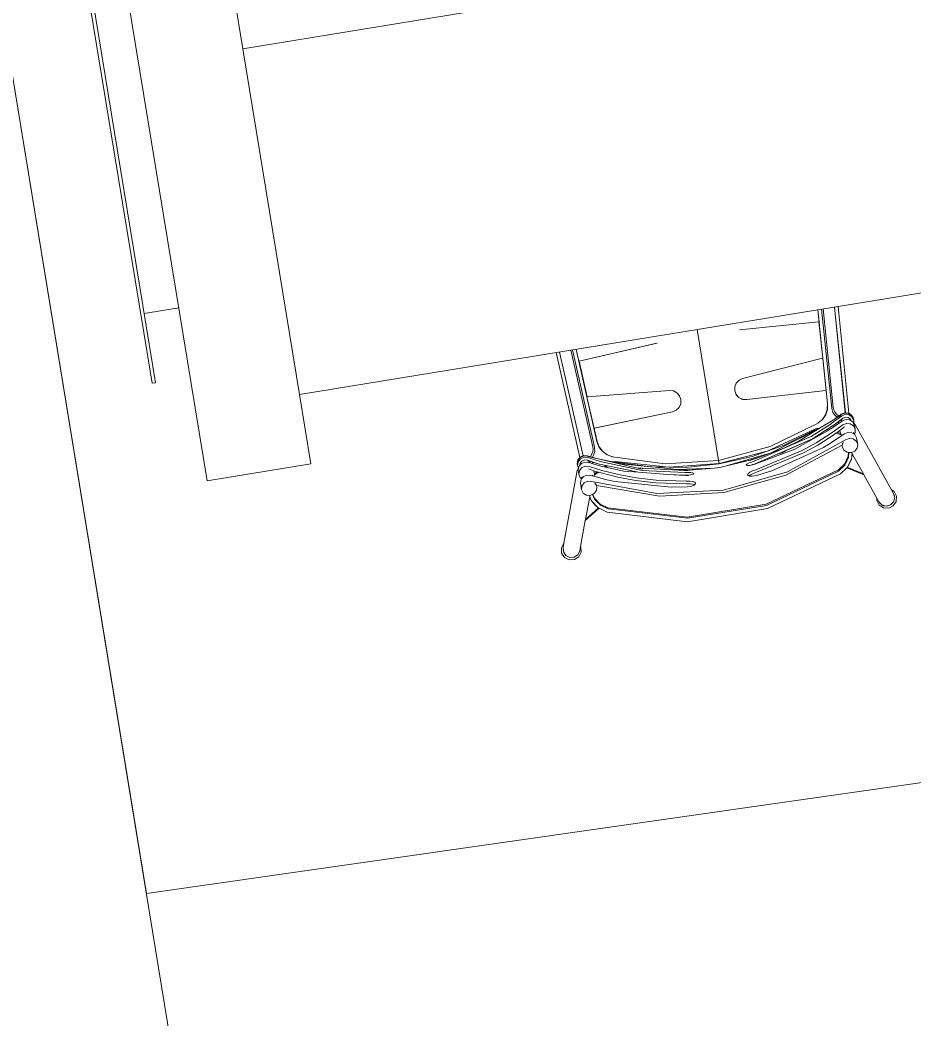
# Model space of a CAD drawing. Header units: metres. Extents: x 2 to 659295185, y -28 to 1124222152.
# Drawn here: x 655546.473 to 655547.748, y 1126416.053 to 1126417.479 of the extents above; entities that cross this region are included whole.
import ezdxf

# ---------------------------------------------------------------- set-up
doc = ezdxf.new("R2010")
doc.units = ezdxf.units.M
doc.header["$MEASUREMENT"] = 0
doc.linetypes.add('CCSM_C1_CUERPO EL$0$DASHED', pattern=[0.75, 0.5, -0.25])
doc.linetypes.add('DASHDOT', pattern=[1, 0.5, -0.25, 0, -0.25])
doc.layers.get('0').update_dxf_attribs({"linetype": 'CONTINUOUS'})
for name, color, linetype in [('CCSM_C1_CUERPO CK$0$A-VISTA 4', 8, 'CONTINUOUS'), ('CCSM_C1_CUERPO D.dwg 19-03-12$0$A-PEDESTAL', 4, 'CONTINUOUS'), ('CCSM_C1_CUERPO D.dwg 19-03-12$0$LINEAS', 7, 'CONTINUOUS'), ('CCSM_C1_CUERPO EL$0$A-AREAS COMERCIALES', 151, 'CONTINUOUS'), ('CCSM_C1_CUERPO EL$0$A-PROYECCIONES', 5, 'CCSM_C1_CUERPO EL$0$DASHED'), ('MESAS DE FERIA', 7, 'CONTINUOUS')]:
    doc.layers.add(name, color=color, linetype=linetype)
doc.layers.add('LOCALES ASIGNADOS', color=41, linetype='DASHDOT', lineweight=0)

# ---------------------------------------------------------------- blocks, each defined once
blk = doc.blocks.new('CCSM_C1_CUERPO D.dwg 19-03-12$0$jardinera nueva')
at = {"color": 3, "linetype": 'Continuous', "lineweight": 5}
for p, q in [((-1005585.0017, 829111.2688), (-1005585.0017, 829107.8188)), ((-1005584.9517, 829107.6188), (-1005584.9517, 829107.6138)), ((-1005583.2517, 829107.6188), (-1005584.9517, 829107.6188)), ((-1005584.9517, 829107.6138), (-1005583.2517, 829107.6138))]:
    blk.add_line(p, q, dxfattribs=at)
at = {"color": 8, "linetype": 'Continuous', "lineweight": 5}
blk.add_line((-1005584.5017, 829107.8188), (-1005584.5017, 829110.8188), dxfattribs=at)
at = {"color": 151, "linetype": 'Continuous', "lineweight": 5}
for p, q in [((-1005585.2974, 829108.6213), (-1005585.2951, 829108.6284)), ((-1005585.2958, 829108.614), (-1005585.2974, 829108.6213)), ((-1005585.2897, 829108.6335), (-1005585.2951, 829108.6284)), ((-1005585.2934, 829108.6227), (-1005585.294, 829108.6208)), ((-1005585.2934, 829108.6227), (-1005585.2937, 829108.6197)), ((-1005585.2934, 829108.6227), (-1005585.2932, 829108.6247)), ((-1005585.2932, 829108.6247), (-1005585.2925, 829108.6256)), ((-1005585.2907, 829108.6281), (-1005585.2925, 829108.6256)), ((-1005585.2921, 829108.6268), (-1005585.2925, 829108.6256)), ((-1005585.2907, 829108.6281), (-1005585.2921, 829108.6268)), ((-1005585.2907, 829108.6281), (-1005585.2895, 829108.6297)), ((-1005585.2897, 829108.6335), (-1005585.2824, 829108.6352)), ((-1005585.2895, 829108.6297), (-1005585.2884, 829108.6302)), ((-1005585.2856, 829108.6315), (-1005585.2884, 829108.6302)), ((-1005585.2876, 829108.631), (-1005585.2884, 829108.6302)), ((-1005585.2856, 829108.6315), (-1005585.2876, 829108.631)), ((-1005585.2856, 829108.6315), (-1005585.2839, 829108.6323)), ((-1005585.2839, 829108.6323), (-1005585.2827, 829108.6322)), ((-1005585.2815, 829108.6324), (-1005585.2827, 829108.6322)), ((-1005585.2797, 829108.6318), (-1005585.2827, 829108.6322)), ((-1005585.2754, 829108.633), (-1005585.2824, 829108.6352)), ((-1005585.2797, 829108.6318), (-1005585.2815, 829108.6324)), ((-1005585.2797, 829108.6318), (-1005585.2777, 829108.6316)), ((-1005585.2724, 829108.6297), (-1005585.2777, 829108.6316)), ((-1005585.2754, 829108.633), (-1005585.2724, 829108.6297)), ((-1005585.1727, 829108.5939), (-1005585.2724, 829108.6297)), ((-1005585.2908, 829108.6085), (-1005585.2958, 829108.614)), ((-1005585.294, 829108.6208), (-1005585.2937, 829108.6197)), ((-1005585.2939, 829108.6185), (-1005585.2937, 829108.6197)), ((-1005585.2931, 829108.6167), (-1005585.2939, 829108.6185)), ((-1005585.2931, 829108.6167), (-1005585.2919, 829108.6139)), ((-1005585.2931, 829108.6167), (-1005585.2927, 829108.6147)), ((-1005585.2927, 829108.6147), (-1005585.2919, 829108.6139)), ((-1005585.2914, 829108.6128), (-1005585.2919, 829108.6139)), ((-1005585.2898, 829108.6116), (-1005585.2914, 829108.6128)), ((-1005585.2837, 829108.6063), (-1005585.2908, 829108.6085)), ((-1005585.2898, 829108.6116), (-1005585.2885, 829108.6102)), ((-1005585.2874, 829108.6098), (-1005585.2898, 829108.6116)), ((-1005585.2885, 829108.6102), (-1005585.2874, 829108.6098)), ((-1005585.2864, 829108.6091), (-1005585.2874, 829108.6098)), ((-1005585.2806, 829108.607), (-1005585.2864, 829108.6091)), ((-1005585.2837, 829108.6063), (-1005585.2806, 829108.607)), ((-1005585.2446, 829108.5941), (-1005585.2806, 829108.607)), ((-1005585.2446, 829108.5941), (-1005585.2308, 829108.5717)), ((-1005585.2432, 829108.5936), (-1005585.2446, 829108.5941)), ((-1005585.2302, 829108.5725), (-1005585.2432, 829108.5936)), ((-1005585.2145, 829108.5833), (-1005585.2432, 829108.5936)), ((-1005585.1697, 829108.5917), (-1005585.1727, 829108.5939)), ((-1005585.0017, 829108.5966), (-1005585.1546, 829108.5872)), ((-1005585.2191, 829108.5804), (-1005585.2291, 829108.5735)), ((-1005585.2198, 829108.5801), (-1005585.2253, 829108.5767)), ((-1005585.2191, 829108.5804), (-1005585.2198, 829108.5801)), ((-1005585.2186, 829108.5807), (-1005585.2191, 829108.5804)), ((-1005585.2175, 829108.581), (-1005585.2186, 829108.5807)), ((-1005585.2138, 829108.5825), (-1005585.2175, 829108.581)), ((-1005585.2148, 829108.5817), (-1005585.2175, 829108.581)), ((-1005585.212, 829108.5824), (-1005585.2148, 829108.5817)), ((-1005585.2148, 829108.5817), (-1005585.2146, 829108.5818)), ((-1005585.2138, 829108.5825), (-1005585.2146, 829108.5818)), ((-1005585.2145, 829108.5833), (-1005585.2138, 829108.5825)), ((-1005585.212, 829108.5824), (-1005585.2145, 829108.5833)), ((-1005585.2104, 829108.5818), (-1005585.212, 829108.5824)), ((-1005585.2104, 829108.5818), (-1005585.2105, 829108.5811)), ((-1005585.2105, 829108.5811), (-1005585.2097, 829108.5781)), ((-1005585.2093, 829108.5867), (-1005585.2104, 829108.5818)), ((-1005585.2057, 829108.5909), (-1005585.2093, 829108.5867)), ((-1005585.2006, 829108.5925), (-1005585.2057, 829108.5909)), ((-1005585.1955, 829108.5912), (-1005585.2006, 829108.5925)), ((-1005585.1909, 829108.5925), (-1005585.2006, 829108.5925)), ((-1005585.1916, 829108.5872), (-1005585.1955, 829108.5912)), ((-1005585.1901, 829108.5817), (-1005585.1916, 829108.5872)), ((-1005585.1913, 829108.5761), (-1005585.1901, 829108.5817)), ((-1005585.186, 829108.5907), (-1005585.1909, 829108.5925)), ((-1005585.1854, 829108.5899), (-1005585.186, 829108.5907)), ((-1005585.1832, 829108.5916), (-1005585.1854, 829108.5899)), ((-1005585.1848, 829108.5892), (-1005585.1854, 829108.5899)), ((-1005585.1828, 829108.5892), (-1005585.1848, 829108.5892)), ((-1005585.1826, 829108.5867), (-1005585.1848, 829108.5892)), ((-1005585.1781, 829108.5925), (-1005585.1832, 829108.5916)), ((-1005585.1814, 829108.5814), (-1005585.1826, 829108.5867)), ((-1005585.1826, 829108.5761), (-1005585.1814, 829108.5814)), ((-1005585.1731, 829108.5907), (-1005585.1781, 829108.5925)), ((-1005585.1724, 829108.5925), (-1005585.1781, 829108.5925)), ((-1005585.1696, 829108.5867), (-1005585.1731, 829108.5907)), ((-1005585.17, 829108.5916), (-1005585.1724, 829108.5925)), ((-1005585.17, 829108.5916), (-1005585.1697, 829108.5917)), ((-1005585.1674, 829108.5907), (-1005585.17, 829108.5916)), ((-1005585.1697, 829108.5917), (-1005585.1667, 829108.5922)), ((-1005585.1683, 829108.5814), (-1005585.1696, 829108.5867)), ((-1005585.1696, 829108.5761), (-1005585.1683, 829108.5814)), ((-1005585.1657, 829108.5889), (-1005585.1674, 829108.5907)), ((-1005585.1667, 829108.5922), (-1005585.1656, 829108.5925)), ((-1005585.1667, 829108.5922), (-1005585.1656, 829108.5924)), ((-1005585.163, 829108.5881), (-1005585.1657, 829108.5889)), ((-1005585.1638, 829108.5867), (-1005585.1657, 829108.5889)), ((-1005585.1656, 829108.5925), (-1005585.1629, 829108.5925)), ((-1005585.1635, 829108.5924), (-1005585.1656, 829108.5924)), ((-1005585.1656, 829108.5924), (-1005585.1605, 829108.5906)), ((-1005585.1625, 829108.5814), (-1005585.1638, 829108.5867)), ((-1005585.1638, 829108.5761), (-1005585.1625, 829108.5814)), ((-1005585.1629, 829108.5925), (-1005585.1635, 829108.5924)), ((-1005585.1584, 829108.5906), (-1005585.1635, 829108.5924)), ((-1005585.163, 829108.5881), (-1005585.1602, 829108.5853)), ((-1005585.1578, 829108.5907), (-1005585.1629, 829108.5925)), ((-1005585.1605, 829108.5906), (-1005585.1569, 829108.5867)), ((-1005585.1592, 829108.5814), (-1005585.1602, 829108.5853)), ((-1005585.1592, 829108.5814), (-1005585.1602, 829108.5775)), ((-1005585.1547, 829108.5867), (-1005585.1584, 829108.5906)), ((-1005585.1546, 829108.5872), (-1005585.1578, 829108.5907)), ((-1005585.1569, 829108.5867), (-1005585.1555, 829108.5814)), ((-1005585.1555, 829108.5814), (-1005585.1568, 829108.5761)), ((-1005585.1534, 829108.5814), (-1005585.1547, 829108.5867)), ((-1005585.1542, 829108.5867), (-1005585.1546, 829108.5872)), ((-1005585.1546, 829108.5761), (-1005585.1534, 829108.5814)), ((-1005585.1531, 829108.5824), (-1005585.1542, 829108.5867)), ((-1005585.1542, 829108.5761), (-1005585.1528, 829108.5814)), ((-1005585.1531, 829108.5824), (-1005585.0017, 829108.5917)), ((-1005585.0017, 829108.5916), (-1005585.1531, 829108.5823)), ((-1005585.1531, 829108.5823), (-1005585.1531, 829108.5824)), ((-1005585.1528, 829108.5814), (-1005585.1531, 829108.5823)), ((-1005585.2308, 829108.5717), (-1005585.2379, 829108.5614)), ((-1005585.2335, 829108.5594), (-1005585.2266, 829108.5694)), ((-1005585.225, 829108.5694), (-1005585.2319, 829108.5594)), ((-1005585.2302, 829108.5725), (-1005585.2308, 829108.5717)), ((-1005585.23, 829108.5728), (-1005585.2302, 829108.5725)), ((-1005585.2291, 829108.5735), (-1005585.23, 829108.5728)), ((-1005585.2253, 829108.5767), (-1005585.2291, 829108.5735)), ((-1005585.1981, 829108.5704), (-1005585.2274, 829108.4843)), ((-1005585.2266, 829108.5694), (-1005585.2166, 829108.5763)), ((-1005585.215, 829108.5763), (-1005585.225, 829108.5694)), ((-1005585.223, 829108.4874), (-1005585.1913, 829108.5761)), ((-1005585.2166, 829108.5763), (-1005585.2097, 829108.5781)), ((-1005585.2096, 829108.5777), (-1005585.215, 829108.5763)), ((-1005585.2097, 829108.5781), (-1005585.2096, 829108.5777)), ((-1005585.2096, 829108.5777), (-1005585.209, 829108.5756)), ((-1005585.209, 829108.5756), (-1005585.2052, 829108.5716)), ((-1005585.2052, 829108.5716), (-1005585.2, 829108.5703)), ((-1005585.2, 829108.5703), (-1005585.198, 829108.5706)), ((-1005585.2, 829108.5703), (-1005585.1981, 829108.5704)), ((-1005585.198, 829108.5706), (-1005585.1981, 829108.5704)), ((-1005585.1947, 829108.5723), (-1005585.198, 829108.5706)), ((-1005585.195, 829108.572), (-1005585.198, 829108.5706)), ((-1005585.1941, 829108.5726), (-1005585.195, 829108.572)), ((-1005585.1844, 829108.5722), (-1005585.1925, 829108.5544)), ((-1005585.1837, 829108.5736), (-1005585.1844, 829108.5722)), ((-1005585.1844, 829108.5722), (-1005585.183, 829108.5714)), ((-1005585.1826, 829108.5761), (-1005585.1837, 829108.5736)), ((-1005585.1828, 829108.5736), (-1005585.1837, 829108.5736)), ((-1005585.1797, 829108.5644), (-1005585.183, 829108.5714)), ((-1005585.183, 829108.5714), (-1005585.1818, 829108.5707)), ((-1005585.1818, 829108.5707), (-1005585.181, 829108.5707)), ((-1005585.1797, 829108.5644), (-1005585.1814, 829108.5609)), ((-1005585.1788, 829108.5661), (-1005585.181, 829108.5707)), ((-1005585.181, 829108.5707), (-1005585.1766, 829108.5706)), ((-1005585.1788, 829108.5661), (-1005585.1797, 829108.5644)), ((-1005585.1788, 829108.5661), (-1005585.1766, 829108.5706)), ((-1005585.178, 829108.5593), (-1005585.1696, 829108.5761)), ((-1005585.1766, 829108.5706), (-1005585.1754, 829108.5731)), ((-1005585.1754, 829108.5731), (-1005585.1741, 829108.5755)), ((-1005585.1741, 829108.5755), (-1005585.1728, 829108.578)), ((-1005585.1665, 829108.5705), (-1005585.1717, 829108.5599)), ((-1005585.1606, 829108.5772), (-1005585.1685, 829108.5616)), ((-1005585.1685, 829108.5616), (-1005585.1641, 829108.5704)), ((-1005585.1647, 829108.5742), (-1005585.1665, 829108.5705)), ((-1005585.1661, 829108.5705), (-1005585.1665, 829108.5705)), ((-1005585.165, 829108.5703), (-1005585.1661, 829108.5705)), ((-1005585.164, 829108.5705), (-1005585.1661, 829108.5705)), ((-1005585.1651, 829108.5599), (-1005585.1569, 829108.576)), ((-1005585.165, 829108.5703), (-1005585.1641, 829108.5704)), ((-1005585.1638, 829108.5761), (-1005585.1647, 829108.5742)), ((-1005585.1631, 829108.5747), (-1005585.1647, 829108.5742)), ((-1005585.1641, 829108.5704), (-1005585.164, 829108.5705)), ((-1005585.164, 829108.5705), (-1005585.1628, 829108.573)), ((-1005585.163, 829108.5747), (-1005585.1631, 829108.5747)), ((-1005585.163, 829108.5747), (-1005585.1606, 829108.5772)), ((-1005585.1628, 829108.573), (-1005585.1615, 829108.5755)), ((-1005585.1615, 829108.5755), (-1005585.1606, 829108.5772)), ((-1005585.1606, 829108.5772), (-1005585.1602, 829108.5775)), ((-1005585.1602, 829108.564), (-1005585.1577, 829108.57)), ((-1005585.1602, 829108.564), (-1005585.1574, 829108.5697)), ((-1005585.1577, 829108.57), (-1005585.1553, 829108.576)), ((-1005585.1547, 829108.576), (-1005585.1577, 829108.57)), ((-1005585.1574, 829108.5697), (-1005585.1561, 829108.5723)), ((-1005585.1574, 829108.5697), (-1005585.1546, 829108.5676)), ((-1005585.1569, 829108.576), (-1005585.1568, 829108.576)), ((-1005585.1568, 829108.5761), (-1005585.1568, 829108.5761)), ((-1005585.1568, 829108.576), (-1005585.1568, 829108.5761)), ((-1005585.1561, 829108.5723), (-1005585.1542, 829108.5761)), ((-1005585.1561, 829108.5723), (-1005585.1523, 829108.5694)), ((-1005585.1546, 829108.5761), (-1005585.1547, 829108.5761)), ((-1005585.1547, 829108.5761), (-1005585.1547, 829108.576)), ((-1005585.1547, 829108.576), (-1005585.1547, 829108.576)), ((-1005585.1546, 829108.5676), (-1005585.1496, 829108.565)), ((-1005585.1523, 829108.5694), (-1005585.1494, 829108.5677)), ((-1005585.1496, 829108.565), (-1005585.1441, 829108.5642)), ((-1005585.1494, 829108.5677), (-1005585.1461, 829108.5667)), ((-1005585.1461, 829108.5667), (-1005585.1427, 829108.5665)), ((-1005585.1441, 829108.5642), (-1005585.1434, 829108.5643)), ((-1005585.1434, 829108.5643), (-1005585.0017, 829108.5728)), ((-1005585.1427, 829108.5665), (-1005585.0017, 829108.5751)), ((-1005585.1362, 829108.5595), (-1005585.0017, 829108.5676)), ((-1005585.0709, 829108.5631), (-1005585.019, 829108.5662)), ((-1005585.019, 829108.5664), (-1005585.0017, 829108.5674)), ((-1005585.019, 829108.5662), (-1005585.019, 829108.5664)), ((-1005585.019, 829108.5664), (-1005585.0189, 829108.566)), ((-1005585.019, 829108.5659), (-1005585.019, 829108.5662)), ((-1005585.0118, 829108.4524), (-1005585.019, 829108.5659)), ((-1005585.0189, 829108.566), (-1005585.0117, 829108.4524)), ((-1005585.2379, 829108.5614), (-1005585.27, 829108.4506)), ((-1005585.2652, 829108.4499), (-1005585.2335, 829108.5594)), ((-1005585.2319, 829108.5594), (-1005585.2636, 829108.4499)), ((-1005585.1925, 829108.5544), (-1005585.1967, 829108.5437)), ((-1005585.1742, 829108.5531), (-1005585.1927, 829108.5028)), ((-1005585.1814, 829108.5609), (-1005585.1921, 829108.536)), ((-1005585.1887, 829108.5345), (-1005585.178, 829108.5593)), ((-1005585.1731, 829108.5509), (-1005585.1821, 829108.53)), ((-1005585.1785, 829108.5286), (-1005585.1652, 829108.5597)), ((-1005585.1735, 829108.5549), (-1005585.1742, 829108.5531)), ((-1005585.1731, 829108.5509), (-1005585.1742, 829108.5531)), ((-1005585.1718, 829108.5597), (-1005585.1735, 829108.5549)), ((-1005585.1724, 829108.5525), (-1005585.1735, 829108.5549)), ((-1005585.1724, 829108.5525), (-1005585.1731, 829108.5509)), ((-1005585.1686, 829108.5614), (-1005585.1724, 829108.5525)), ((-1005585.1717, 829108.5599), (-1005585.1718, 829108.5597)), ((-1005585.1685, 829108.5616), (-1005585.1686, 829108.5614)), ((-1005585.1619, 829108.56), (-1005585.1686, 829108.5425)), ((-1005585.1679, 829108.5451), (-1005585.1619, 829108.56)), ((-1005585.1652, 829108.5597), (-1005585.1651, 829108.5599)), ((-1005585.1619, 829108.56), (-1005585.1602, 829108.564)), ((-1005585.1571, 829108.5485), (-1005585.1513, 829108.554)), ((-1005585.1533, 829108.5525), (-1005585.1571, 829108.5485)), ((-1005585.157, 829108.5488), (-1005585.1533, 829108.5525)), ((-1005585.1533, 829108.5525), (-1005585.1512, 829108.5543)), ((-1005585.1533, 829108.5525), (-1005585.1513, 829108.554)), ((-1005585.1513, 829108.554), (-1005585.1442, 829108.5576)), ((-1005585.1512, 829108.5543), (-1005585.1441, 829108.558)), ((-1005585.1442, 829108.5576), (-1005585.1364, 829108.5592)), ((-1005585.1441, 829108.558), (-1005585.1362, 829108.5595)), ((-1005585.1364, 829108.5592), (-1005585.1171, 829108.5604)), ((-1005585.1171, 829108.5605), (-1005585.0708, 829108.5633)), ((-1005585.1171, 829108.5604), (-1005585.1171, 829108.5605)), ((-1005585.1171, 829108.5605), (-1005585.117, 829108.5602)), ((-1005585.1171, 829108.56), (-1005585.1171, 829108.5604)), ((-1005585.1118, 829108.4466), (-1005585.1171, 829108.56)), ((-1005585.117, 829108.5602), (-1005585.1117, 829108.4466)), ((-1005585.0709, 829108.5628), (-1005585.081, 829108.4458)), ((-1005585.0708, 829108.5633), (-1005585.0709, 829108.5631)), ((-1005585.0709, 829108.5631), (-1005585.0709, 829108.5628)), ((-1005585.1967, 829108.5437), (-1005585.2178, 829108.4656)), ((-1005585.1921, 829108.536), (-1005585.1999, 829108.5141)), ((-1005585.1922, 829108.469), (-1005585.1697, 829108.5397)), ((-1005585.1833, 829108.4689), (-1005585.1612, 829108.5416)), ((-1005585.1827, 829108.5092), (-1005585.1679, 829108.5451)), ((-1005585.1705, 829108.5351), (-1005585.1696, 829108.5389)), ((-1005585.1697, 829108.5397), (-1005585.1695, 829108.5402)), ((-1005585.1696, 829108.5389), (-1005585.1697, 829108.5397)), ((-1005585.1695, 829108.5402), (-1005585.1679, 829108.5451)), ((-1005585.1686, 829108.5425), (-1005585.1695, 829108.5402)), ((-1005585.1695, 829108.5345), (-1005585.1687, 829108.5377)), ((-1005585.1687, 829108.5377), (-1005585.1686, 829108.5425)), ((-1005585.1612, 829108.5416), (-1005585.161, 829108.5419)), ((-1005585.161, 829108.5419), (-1005585.1571, 829108.5485)), ((-1005585.1571, 829108.5485), (-1005585.157, 829108.5488)), ((-1005585.1821, 829108.53), (-1005585.204, 829108.4436)), ((-1005585.1964, 829108.5129), (-1005585.1887, 829108.5345)), ((-1005585.1894, 829108.5028), (-1005585.1821, 829108.53)), ((-1005585.1891, 829108.4637), (-1005585.1695, 829108.5345)), ((-1005585.1847, 829108.5041), (-1005585.1785, 829108.5286)), ((-1005585.1846, 829108.4888), (-1005585.1705, 829108.5351)), ((-1005585.1999, 829108.5141), (-1005585.2163, 829108.4436)), ((-1005585.2126, 829108.4431), (-1005585.1964, 829108.5129)), ((-1005585.1827, 829108.5092), (-1005585.1894, 829108.4853)), ((-1005585.1847, 829108.5041), (-1005585.1827, 829108.5092)), ((-1005585.1927, 829108.5028), (-1005585.2046, 829108.4431)), ((-1005585.2002, 829108.4431), (-1005585.1847, 829108.5041)), ((-1005585.1925, 829108.4902), (-1005585.1894, 829108.5028)), ((-1005585.2274, 829108.4843), (-1005585.2374, 829108.3929)), ((-1005585.2338, 829108.3929), (-1005585.223, 829108.4874)), ((-1005585.1957, 829108.4771), (-1005585.1925, 829108.4902)), ((-1005585.1947, 829108.4843), (-1005585.1957, 829108.4771)), ((-1005585.1925, 829108.4902), (-1005585.1947, 829108.4843)), ((-1005585.1894, 829108.4853), (-1005585.1927, 829108.4674)), ((-1005585.1891, 829108.4637), (-1005585.1846, 829108.4888)), ((-1005585.2178, 829108.4656), (-1005585.2209, 829108.4431)), ((-1005585.204, 829108.4436), (-1005585.1957, 829108.4771)), ((-1005585.1922, 829108.469), (-1005585.2007, 829108.4007)), ((-1005585.1927, 829108.4674), (-1005585.1949, 829108.4559)), ((-1005585.1927, 829108.4674), (-1005585.1922, 829108.469)), ((-1005585.1908, 829108.3929), (-1005585.1833, 829108.4689)), ((-1005585.27, 829108.4506), (-1005585.27, 829108.3352)), ((-1005585.1949, 829108.4559), (-1005585.1972, 829108.4431)), ((-1005585.1969, 829108.4431), (-1005585.1949, 829108.4559)), ((-1005585.1954, 829108.3929), (-1005585.1891, 829108.4637)), ((-1005585.1891, 829108.4637), (-1005585.1931, 829108.4412)), ((-1005585.2652, 829108.3359), (-1005585.2652, 829108.4499)), ((-1005585.2636, 829108.4499), (-1005585.2636, 829108.3359)), ((-1005585.2209, 829108.4431), (-1005585.2209, 829108.4369)), ((-1005585.2209, 829108.4369), (-1005585.2201, 829108.4328)), ((-1005585.2172, 829108.4387), (-1005585.2184, 829108.4346)), ((-1005585.2163, 829108.4436), (-1005585.2172, 829108.4387)), ((-1005585.2147, 829108.4342), (-1005585.2135, 829108.4383)), ((-1005585.2135, 829108.4383), (-1005585.2126, 829108.4431)), ((-1005585.2046, 829108.4431), (-1005585.2049, 829108.4379)), ((-1005585.2046, 829108.4396), (-1005585.2049, 829108.4379)), ((-1005585.2049, 829108.4379), (-1005585.2049, 829108.4347)), ((-1005585.204, 829108.4436), (-1005585.2046, 829108.4396)), ((-1005585.2015, 829108.4355), (-1005585.2008, 829108.4391)), ((-1005585.2008, 829108.4391), (-1005585.2002, 829108.4431)), ((-1005585.1982, 829108.4325), (-1005585.1978, 829108.4383)), ((-1005585.198, 829108.4328), (-1005585.1976, 829108.4373)), ((-1005585.1972, 829108.4431), (-1005585.1978, 829108.4383)), ((-1005585.1976, 829108.4373), (-1005585.1969, 829108.4431)), ((-1005585.1959, 829108.3929), (-1005585.1931, 829108.4412)), ((-1005585.1105, 829108.4409), (-1005585.1118, 829108.4466)), ((-1005585.1117, 829108.4466), (-1005585.1104, 829108.441)), ((-1005585.1072, 829108.4362), (-1005585.1105, 829108.4409)), ((-1005585.1104, 829108.441), (-1005585.1071, 829108.4362)), ((-1005585.1024, 829108.433), (-1005585.1072, 829108.4362)), ((-1005585.1071, 829108.4362), (-1005585.1023, 829108.433)), ((-1005585.0826, 829108.4403), (-1005585.0861, 829108.4357)), ((-1005585.081, 829108.4458), (-1005585.0826, 829108.4403)), ((-1005585.2201, 829108.4328), (-1005585.2197, 829108.4321)), ((-1005585.2184, 829108.4346), (-1005585.2197, 829108.4321)), ((-1005585.2197, 829108.4321), (-1005585.2191, 829108.4311)), ((-1005585.2191, 829108.4311), (-1005585.218, 829108.4306)), ((-1005585.2177, 829108.4306), (-1005585.218, 829108.4306)), ((-1005585.2177, 829108.4306), (-1005585.2162, 829108.4315)), ((-1005585.2162, 829108.4315), (-1005585.2147, 829108.4342)), ((-1005585.2049, 829108.4347), (-1005585.2046, 829108.4323)), ((-1005585.2046, 829108.4323), (-1005585.2037, 829108.4306)), ((-1005585.2037, 829108.4306), (-1005585.2035, 829108.4306)), ((-1005585.2035, 829108.4306), (-1005585.2025, 829108.4319)), ((-1005585.2025, 829108.4319), (-1005585.2015, 829108.4355)), ((-1005585.2007, 829108.4007), (-1005585.1983, 829108.4315)), ((-1005585.2007, 829108.4007), (-1005585.1982, 829108.4311)), ((-1005585.1982, 829108.4325), (-1005585.1983, 829108.4315)), ((-1005585.1983, 829108.4315), (-1005585.1983, 829108.4306)), ((-1005585.1983, 829108.4306), (-1005585.1982, 829108.4311)), ((-1005585.1982, 829108.4311), (-1005585.198, 829108.4328)), ((-1005585.0967, 829108.4318), (-1005585.1024, 829108.433)), ((-1005585.1023, 829108.433), (-1005585.0966, 829108.4318)), ((-1005585.0966, 829108.4318), (-1005585.0967, 829108.4318)), ((-1005585.0966, 829108.4318), (-1005585.091, 829108.4327)), ((-1005585.091, 829108.4328), (-1005585.0861, 829108.4357)), ((-1005585.091, 829108.4328), (-1005585.091, 829108.4327)), ((-1005585.2013, 829108.3929), (-1005585.2007, 829108.4007)), ((-1005585.2274, 829108.3016), (-1005585.2374, 829108.3929)), ((-1005585.2338, 829108.3929), (-1005585.223, 829108.2985)), ((-1005585.2007, 829108.3854), (-1005585.2013, 829108.3929)), ((-1005585.2007, 829108.3854), (-1005585.1942, 829108.3326)), ((-1005585.2007, 829108.3854), (-1005585.1983, 829108.3553)), ((-1005585.1983, 829108.3544), (-1005585.2007, 829108.3854)), ((-1005585.1931, 829108.3446), (-1005585.1959, 829108.3929)), ((-1005585.189, 829108.3218), (-1005585.1954, 829108.3929)), ((-1005585.1908, 829108.3929), (-1005585.1954, 829108.3929)), ((-1005585.1833, 829108.317), (-1005585.1908, 829108.3929)), ((-1005585.0017, 829108.3929), (-1005585.1908, 829108.3929)), ((-1005585.2201, 829108.3531), (-1005585.2209, 829108.349)), ((-1005585.2197, 829108.3537), (-1005585.2201, 829108.3531)), ((-1005585.2191, 829108.3547), (-1005585.2197, 829108.3537)), ((-1005585.2197, 829108.3537), (-1005585.2184, 829108.3513)), ((-1005585.218, 829108.3553), (-1005585.2191, 829108.3547)), ((-1005585.2184, 829108.3513), (-1005585.2172, 829108.3472)), ((-1005585.218, 829108.3553), (-1005585.2177, 829108.3553)), ((-1005585.2162, 829108.3544), (-1005585.2177, 829108.3553)), ((-1005585.2147, 829108.3517), (-1005585.2162, 829108.3544)), ((-1005585.2135, 829108.3476), (-1005585.2147, 829108.3517)), ((-1005585.2045, 829108.354), (-1005585.2049, 829108.3504)), ((-1005585.2049, 829108.3504), (-1005585.2049, 829108.3479)), ((-1005585.2037, 829108.3553), (-1005585.2045, 829108.354)), ((-1005585.2035, 829108.3553), (-1005585.2037, 829108.3553)), ((-1005585.2024, 829108.3536), (-1005585.2035, 829108.3553)), ((-1005585.2017, 829108.3512), (-1005585.2024, 829108.3536)), ((-1005585.201, 829108.348), (-1005585.2017, 829108.3512)), ((-1005585.1981, 829108.3536), (-1005585.1983, 829108.3553)), ((-1005585.1983, 829108.3553), (-1005585.1983, 829108.3544)), ((-1005585.1983, 829108.3544), (-1005585.1982, 829108.3534)), ((-1005585.1978, 829108.3476), (-1005585.1982, 829108.3534)), ((-1005585.1976, 829108.349), (-1005585.1981, 829108.3536)), ((-1005585.1072, 829108.3496), (-1005585.1024, 829108.3528)), ((-1005585.1023, 829108.3528), (-1005585.1071, 829108.3496)), ((-1005585.1024, 829108.3528), (-1005585.0967, 829108.3541)), ((-1005585.0966, 829108.354), (-1005585.1023, 829108.3528)), ((-1005585.0967, 829108.3541), (-1005585.0966, 829108.354)), ((-1005585.091, 829108.3531), (-1005585.0966, 829108.354)), ((-1005585.0861, 829108.3501), (-1005585.091, 829108.3531)), ((-1005585.091, 829108.3531), (-1005585.091, 829108.3531)), ((-1005585.2209, 829108.349), (-1005585.2208, 829108.3428)), ((-1005585.2208, 829108.3428), (-1005585.2178, 829108.3203)), ((-1005585.2172, 829108.3472), (-1005585.2163, 829108.3423)), ((-1005585.2163, 829108.3423), (-1005585.208, 829108.2996)), ((-1005585.2126, 829108.3428), (-1005585.2135, 829108.3476)), ((-1005585.2043, 829108.3005), (-1005585.2126, 829108.3428)), ((-1005585.2049, 829108.3479), (-1005585.2048, 829108.3475)), ((-1005585.2049, 829108.3479), (-1005585.2049, 829108.3468)), ((-1005585.2049, 829108.3468), (-1005585.2046, 829108.3428)), ((-1005585.2048, 829108.3475), (-1005585.204, 829108.3423)), ((-1005585.2046, 829108.3428), (-1005585.1989, 829108.3186)), ((-1005585.204, 829108.3423), (-1005585.1989, 829108.3186)), ((-1005585.2002, 829108.3428), (-1005585.201, 829108.348)), ((-1005585.1873, 829108.2831), (-1005585.2002, 829108.3428)), ((-1005585.1978, 829108.3476), (-1005585.1972, 829108.3428)), ((-1005585.1969, 829108.3428), (-1005585.1976, 829108.349)), ((-1005585.1972, 829108.3428), (-1005585.1822, 829108.2755)), ((-1005585.1942, 829108.3326), (-1005585.1969, 829108.3428)), ((-1005585.189, 829108.3218), (-1005585.1931, 829108.3446)), ((-1005585.1171, 829108.2258), (-1005585.1118, 829108.3393)), ((-1005585.1117, 829108.3392), (-1005585.117, 829108.2256)), ((-1005585.1118, 829108.3393), (-1005585.1105, 829108.3449)), ((-1005585.1104, 829108.3449), (-1005585.1117, 829108.3392)), ((-1005585.1105, 829108.3449), (-1005585.1072, 829108.3496)), ((-1005585.1071, 829108.3496), (-1005585.1104, 829108.3449)), ((-1005585.0861, 829108.3501), (-1005585.0826, 829108.3456)), ((-1005585.0826, 829108.3456), (-1005585.081, 829108.34)), ((-1005585.081, 829108.34), (-1005585.0709, 829108.2231)), ((-1005585.27, 829108.3352), (-1005585.2379, 829108.2244)), ((-1005585.2335, 829108.2264), (-1005585.2652, 829108.3359)), ((-1005585.2636, 829108.3359), (-1005585.2319, 829108.2264)), ((-1005585.1846, 829108.2974), (-1005585.1942, 829108.3326)), ((-1005585.019, 829108.22), (-1005585.0118, 829108.3335)), ((-1005585.0117, 829108.3334), (-1005585.0189, 829108.2198)), ((-1005585.2178, 829108.3203), (-1005585.1967, 829108.2422)), ((-1005585.1989, 829108.3186), (-1005585.1892, 829108.2776)), ((-1005585.189, 829108.3218), (-1005585.1846, 829108.2974)), ((-1005585.1695, 829108.2514), (-1005585.189, 829108.3218)), ((-1005585.1612, 829108.2442), (-1005585.1833, 829108.317)), ((-1005585.1981, 829108.2155), (-1005585.2274, 829108.3016)), ((-1005585.223, 829108.2985), (-1005585.1913, 829108.2097)), ((-1005585.208, 829108.2996), (-1005585.1999, 829108.2718)), ((-1005585.1964, 829108.273), (-1005585.2043, 829108.3005)), ((-1005585.1843, 829108.2961), (-1005585.1846, 829108.2974)), ((-1005585.1705, 829108.2507), (-1005585.1843, 829108.2961)), ((-1005585.1732, 829108.2554), (-1005585.1843, 829108.2961)), ((-1005585.1652, 829108.2262), (-1005585.1873, 829108.2831)), ((-1005585.1822, 829108.2755), (-1005585.1857, 829108.2842)), ((-1005585.1999, 829108.2718), (-1005585.1921, 829108.2499)), ((-1005585.1887, 829108.2513), (-1005585.1964, 829108.273)), ((-1005585.1892, 829108.2776), (-1005585.1729, 829108.2354)), ((-1005585.1892, 829108.2776), (-1005585.1844, 829108.2573)), ((-1005585.172, 829108.2506), (-1005585.1822, 829108.2755)), ((-1005585.1869, 829108.247), (-1005585.1887, 829108.2513)), ((-1005585.1844, 829108.2573), (-1005585.1743, 829108.2325)), ((-1005585.1732, 829108.2554), (-1005585.1697, 829108.2461)), ((-1005585.172, 829108.2506), (-1005585.1732, 829108.2554)), ((-1005585.1619, 829108.226), (-1005585.172, 829108.2506)), ((-1005585.1696, 829108.2469), (-1005585.1705, 829108.2507)), ((-1005585.1687, 829108.2482), (-1005585.1695, 829108.2514)), ((-1005585.1967, 829108.2422), (-1005585.1924, 829108.2315)), ((-1005585.1921, 829108.2499), (-1005585.1904, 829108.2455)), ((-1005585.1904, 829108.2455), (-1005585.1814, 829108.2249)), ((-1005585.178, 829108.2266), (-1005585.1869, 829108.247)), ((-1005585.1697, 829108.2461), (-1005585.1696, 829108.2469)), ((-1005585.1697, 829108.2461), (-1005585.1686, 829108.2434)), ((-1005585.1686, 829108.2434), (-1005585.1687, 829108.2482)), ((-1005585.1686, 829108.2434), (-1005585.1619, 829108.226)), ((-1005585.161, 829108.2439), (-1005585.1612, 829108.2442)), ((-1005585.1571, 829108.2374), (-1005585.161, 829108.2439)), ((-1005585.1513, 829108.2319), (-1005585.1571, 829108.2374)), ((-1005585.1512, 829108.2316), (-1005585.157, 829108.237)), ((-1005585.2379, 829108.2244), (-1005585.2308, 829108.2142)), ((-1005585.2266, 829108.2164), (-1005585.2335, 829108.2264)), ((-1005585.2319, 829108.2264), (-1005585.225, 829108.2164)), ((-1005585.1924, 829108.2315), (-1005585.1844, 829108.2137)), ((-1005585.1814, 829108.2249), (-1005585.1796, 829108.2214)), ((-1005585.1695, 829108.2097), (-1005585.178, 829108.2266)), ((-1005585.1729, 829108.2354), (-1005585.1743, 829108.2325)), ((-1005585.1743, 829108.2325), (-1005585.1736, 829108.2308)), ((-1005585.1736, 829108.2308), (-1005585.1722, 829108.2338)), ((-1005585.1736, 829108.2308), (-1005585.1718, 829108.2262)), ((-1005585.1729, 829108.2354), (-1005585.1722, 829108.2338)), ((-1005585.1722, 829108.2338), (-1005585.1686, 829108.2245)), ((-1005585.1718, 829108.2262), (-1005585.1716, 829108.226)), ((-1005585.1716, 829108.226), (-1005585.1665, 829108.2153)), ((-1005585.1686, 829108.2245), (-1005585.1685, 829108.2243)), ((-1005585.1685, 829108.2243), (-1005585.1605, 829108.2086)), ((-1005585.1685, 829108.2243), (-1005585.1641, 829108.2155)), ((-1005585.1651, 829108.226), (-1005585.1652, 829108.2262)), ((-1005585.1651, 829108.226), (-1005585.1568, 829108.2099)), ((-1005585.1602, 829108.2219), (-1005585.1619, 829108.226)), ((-1005585.1491, 829108.2303), (-1005585.1513, 829108.2319)), ((-1005585.1442, 829108.2282), (-1005585.1513, 829108.2319)), ((-1005585.1491, 829108.2303), (-1005585.1512, 829108.2316)), ((-1005585.1441, 829108.2279), (-1005585.1491, 829108.2303)), ((-1005585.1491, 829108.2303), (-1005585.1442, 829108.2282)), ((-1005585.1364, 829108.2266), (-1005585.1442, 829108.2282)), ((-1005585.1362, 829108.2263), (-1005585.1441, 829108.2279)), ((-1005585.1171, 829108.2255), (-1005585.1364, 829108.2266)), ((-1005585.0017, 829108.2182), (-1005585.1362, 829108.2263)), ((-1005585.1171, 829108.2255), (-1005585.1171, 829108.2258)), ((-1005585.1171, 829108.2253), (-1005585.117, 829108.2256)), ((-1005585.1171, 829108.2253), (-1005585.1171, 829108.2255)), ((-1005585.0708, 829108.2225), (-1005585.1171, 829108.2253)), ((-1005585.0709, 829108.2231), (-1005585.0709, 829108.2227)), ((-1005585.0709, 829108.2227), (-1005585.0708, 829108.2225)), ((-1005585.019, 829108.2196), (-1005585.0709, 829108.2227)), ((-1005585.2308, 829108.2142), (-1005585.2446, 829108.1917)), ((-1005585.2432, 829108.1922), (-1005585.2302, 829108.2133)), ((-1005585.2308, 829108.2142), (-1005585.2302, 829108.2133)), ((-1005585.2302, 829108.2133), (-1005585.23, 829108.213)), ((-1005585.23, 829108.213), (-1005585.2291, 829108.2123)), ((-1005585.2291, 829108.2123), (-1005585.2253, 829108.2091)), ((-1005585.2291, 829108.2123), (-1005585.2191, 829108.2055)), ((-1005585.2166, 829108.2095), (-1005585.2266, 829108.2164)), ((-1005585.2253, 829108.2091), (-1005585.2198, 829108.2057)), ((-1005585.225, 829108.2164), (-1005585.215, 829108.2095)), ((-1005585.2097, 829108.2078), (-1005585.2166, 829108.2095)), ((-1005585.215, 829108.2095), (-1005585.2096, 829108.2082)), ((-1005585.2096, 829108.2082), (-1005585.2097, 829108.2078)), ((-1005585.209, 829108.2103), (-1005585.2096, 829108.2082)), ((-1005585.2052, 829108.2142), (-1005585.209, 829108.2103)), ((-1005585.2, 829108.2156), (-1005585.2052, 829108.2142)), ((-1005585.198, 829108.2153), (-1005585.2, 829108.2156)), ((-1005585.2, 829108.2156), (-1005585.1981, 829108.2155)), ((-1005585.198, 829108.2153), (-1005585.1981, 829108.2155)), ((-1005585.198, 829108.2153), (-1005585.1946, 829108.2136)), ((-1005585.198, 829108.2153), (-1005585.1949, 829108.2139)), ((-1005585.1949, 829108.2139), (-1005585.1941, 829108.2133)), ((-1005585.1901, 829108.2041), (-1005585.1913, 829108.2097)), ((-1005585.183, 829108.2145), (-1005585.1844, 829108.2137)), ((-1005585.1844, 829108.2137), (-1005585.1837, 829108.2122)), ((-1005585.1828, 829108.2122), (-1005585.1837, 829108.2122)), ((-1005585.1837, 829108.2122), (-1005585.1826, 829108.2097)), ((-1005585.1796, 829108.2214), (-1005585.183, 829108.2145)), ((-1005585.1818, 829108.2152), (-1005585.183, 829108.2145)), ((-1005585.1813, 829108.2045), (-1005585.1826, 829108.2097)), ((-1005585.181, 829108.2152), (-1005585.1818, 829108.2152)), ((-1005585.181, 829108.2152), (-1005585.1788, 829108.2198)), ((-1005585.1766, 829108.2153), (-1005585.181, 829108.2152)), ((-1005585.1796, 829108.2214), (-1005585.1788, 829108.2198)), ((-1005585.1788, 829108.2198), (-1005585.1766, 829108.2153)), ((-1005585.1766, 829108.2153), (-1005585.1754, 829108.2128)), ((-1005585.1754, 829108.2128), (-1005585.1741, 829108.2104)), ((-1005585.1741, 829108.2104), (-1005585.1728, 829108.2079)), ((-1005585.1683, 829108.2045), (-1005585.1695, 829108.2097)), ((-1005585.166, 829108.2153), (-1005585.1665, 829108.2153)), ((-1005585.1665, 829108.2153), (-1005585.1647, 829108.2116)), ((-1005585.166, 829108.2153), (-1005585.165, 829108.2156)), ((-1005585.164, 829108.2154), (-1005585.166, 829108.2153)), ((-1005585.165, 829108.2156), (-1005585.1641, 829108.2155)), ((-1005585.1647, 829108.2116), (-1005585.163, 829108.2111)), ((-1005585.1647, 829108.2116), (-1005585.1638, 829108.2097)), ((-1005585.1641, 829108.2155), (-1005585.164, 829108.2154)), ((-1005585.164, 829108.2154), (-1005585.1627, 829108.2129)), ((-1005585.1625, 829108.2045), (-1005585.1638, 829108.2097)), ((-1005585.1605, 829108.2086), (-1005585.163, 829108.2111)), ((-1005585.1627, 829108.2129), (-1005585.1614, 829108.2104)), ((-1005585.1614, 829108.2104), (-1005585.1605, 829108.2086)), ((-1005585.1605, 829108.2086), (-1005585.1602, 829108.2083)), ((-1005585.1574, 829108.2162), (-1005585.1602, 829108.2219)), ((-1005585.1577, 829108.2159), (-1005585.1602, 829108.2219)), ((-1005585.1602, 829108.2083), (-1005585.1592, 829108.2044)), ((-1005585.1577, 829108.2159), (-1005585.1547, 829108.2099)), ((-1005585.1553, 829108.2099), (-1005585.1577, 829108.2159)), ((-1005585.1546, 829108.2182), (-1005585.1574, 829108.2162)), ((-1005585.1561, 829108.2136), (-1005585.1574, 829108.2162)), ((-1005585.1568, 829108.2099), (-1005585.1568, 829108.2099)), ((-1005585.1568, 829108.2098), (-1005585.1568, 829108.2099)), ((-1005585.1567, 829108.2097), (-1005585.1568, 829108.2098)), ((-1005585.1555, 829108.2045), (-1005585.1567, 829108.2097)), ((-1005585.1523, 829108.2164), (-1005585.1561, 829108.2136)), ((-1005585.1541, 829108.2097), (-1005585.1561, 829108.2136)), ((-1005585.1547, 829108.2099), (-1005585.1547, 829108.2098)), ((-1005585.1547, 829108.2099), (-1005585.1547, 829108.2099)), ((-1005585.1547, 829108.2098), (-1005585.1546, 829108.2097)), ((-1005585.1496, 829108.2208), (-1005585.1546, 829108.2182)), ((-1005585.1534, 829108.2045), (-1005585.1546, 829108.2097)), ((-1005585.1528, 829108.2045), (-1005585.1541, 829108.2097)), ((-1005585.1494, 829108.2182), (-1005585.1523, 829108.2164)), ((-1005585.1441, 829108.2216), (-1005585.1496, 829108.2208)), ((-1005585.1461, 829108.2192), (-1005585.1494, 829108.2182)), ((-1005585.1427, 829108.2194), (-1005585.1461, 829108.2192)), ((-1005585.1434, 829108.2216), (-1005585.1441, 829108.2216)), ((-1005585.0017, 829108.213), (-1005585.1434, 829108.2216)), ((-1005585.1427, 829108.2194), (-1005585.0017, 829108.2107)), ((-1005585.019, 829108.2196), (-1005585.019, 829108.22)), ((-1005585.019, 829108.2194), (-1005585.0189, 829108.2198)), ((-1005585.019, 829108.2194), (-1005585.019, 829108.2196)), ((-1005585.0017, 829108.2184), (-1005585.019, 829108.2194)), ((-1005585.2145, 829108.2026), (-1005585.2432, 829108.1922)), ((-1005585.2198, 829108.2057), (-1005585.2191, 829108.2055)), ((-1005585.2191, 829108.2055), (-1005585.2186, 829108.2051)), ((-1005585.2186, 829108.2051), (-1005585.2175, 829108.2048)), ((-1005585.2175, 829108.2048), (-1005585.2138, 829108.2033)), ((-1005585.2175, 829108.2048), (-1005585.2148, 829108.2041)), ((-1005585.2146, 829108.2041), (-1005585.2148, 829108.2041)), ((-1005585.2148, 829108.2041), (-1005585.212, 829108.2035)), ((-1005585.2146, 829108.2041), (-1005585.2138, 829108.2033)), ((-1005585.212, 829108.2035), (-1005585.2145, 829108.2026)), ((-1005585.2138, 829108.2033), (-1005585.2145, 829108.2026)), ((-1005585.2104, 829108.204), (-1005585.212, 829108.2035)), ((-1005585.2097, 829108.2078), (-1005585.2105, 829108.2048)), ((-1005585.2105, 829108.2048), (-1005585.2104, 829108.204)), ((-1005585.2104, 829108.204), (-1005585.2093, 829108.1992)), ((-1005585.2093, 829108.1992), (-1005585.2057, 829108.195)), ((-1005585.2057, 829108.195), (-1005585.2006, 829108.1934)), ((-1005585.2006, 829108.1934), (-1005585.1955, 829108.1947)), ((-1005585.1955, 829108.1947), (-1005585.1916, 829108.1986)), ((-1005585.1916, 829108.1986), (-1005585.1901, 829108.2041)), ((-1005585.1908, 829108.1934), (-1005585.186, 829108.1952)), ((-1005585.186, 829108.1952), (-1005585.1854, 829108.196)), ((-1005585.1854, 829108.196), (-1005585.1848, 829108.1966)), ((-1005585.1854, 829108.196), (-1005585.1832, 829108.1943)), ((-1005585.1848, 829108.1966), (-1005585.1826, 829108.1992)), ((-1005585.1828, 829108.1966), (-1005585.1848, 829108.1966)), ((-1005585.1832, 829108.1943), (-1005585.178, 829108.1934)), ((-1005585.1826, 829108.1992), (-1005585.1813, 829108.2045)), ((-1005585.178, 829108.1934), (-1005585.1731, 829108.1952)), ((-1005585.1731, 829108.1952), (-1005585.1695, 829108.1992)), ((-1005585.1727, 829108.1919), (-1005585.1697, 829108.1942)), ((-1005585.1724, 829108.1934), (-1005585.17, 829108.1942)), ((-1005585.17, 829108.1942), (-1005585.1673, 829108.1952)), ((-1005585.17, 829108.1942), (-1005585.1697, 829108.1942)), ((-1005585.1697, 829108.1942), (-1005585.1667, 829108.1937)), ((-1005585.1695, 829108.1992), (-1005585.1683, 829108.2045)), ((-1005585.1673, 829108.1952), (-1005585.1658, 829108.1969)), ((-1005585.1656, 829108.1934), (-1005585.1667, 829108.1937)), ((-1005585.1667, 829108.1937), (-1005585.1656, 829108.1935)), ((-1005585.1658, 829108.1969), (-1005585.1638, 829108.1992)), ((-1005585.1658, 829108.1969), (-1005585.163, 829108.1977)), ((-1005585.1656, 829108.1935), (-1005585.1605, 829108.1953)), ((-1005585.1638, 829108.1992), (-1005585.1625, 829108.2045)), ((-1005585.1635, 829108.1935), (-1005585.1584, 829108.1953)), ((-1005585.163, 829108.1977), (-1005585.1602, 829108.2005)), ((-1005585.1629, 829108.1934), (-1005585.1578, 829108.1952)), ((-1005585.1605, 829108.1953), (-1005585.1568, 829108.1992)), ((-1005585.1592, 829108.2044), (-1005585.1602, 829108.2005)), ((-1005585.1584, 829108.1953), (-1005585.1547, 829108.1992)), ((-1005585.1578, 829108.1952), (-1005585.1547, 829108.1987)), ((-1005585.1568, 829108.1992), (-1005585.1555, 829108.2045)), ((-1005585.1547, 829108.1992), (-1005585.1534, 829108.2045)), ((-1005585.1547, 829108.1987), (-1005585.1541, 829108.1992)), ((-1005585.1547, 829108.1987), (-1005585.0017, 829108.1893)), ((-1005585.1541, 829108.1992), (-1005585.1531, 829108.2034)), ((-1005585.1531, 829108.2035), (-1005585.1528, 829108.2045)), ((-1005585.1531, 829108.2035), (-1005585.0017, 829108.1942)), ((-1005585.1531, 829108.2034), (-1005585.1531, 829108.2035)), ((-1005585.0017, 829108.1941), (-1005585.1531, 829108.2034)), ((-1005585.2883, 829108.1786), (-1005585.2809, 829108.1794)), ((-1005585.2801, 829108.179), (-1005585.2809, 829108.1794)), ((-1005585.2446, 829108.1917), (-1005585.2801, 829108.179)), ((-1005585.2717, 829108.1564), (-1005585.1727, 829108.1919)), ((-1005585.2432, 829108.1922), (-1005585.2446, 829108.1917)), ((-1005585.2006, 829108.1934), (-1005585.1908, 829108.1934)), ((-1005585.1724, 829108.1934), (-1005585.178, 829108.1934)), ((-1005585.1656, 829108.1935), (-1005585.1635, 829108.1935)), ((-1005585.1629, 829108.1934), (-1005585.1656, 829108.1934)), ((-1005585.1635, 829108.1935), (-1005585.1629, 829108.1934)), ((-1005585.2972, 829108.1674), (-1005585.2943, 829108.1742)), ((-1005585.2972, 829108.1674), (-1005585.2964, 829108.1599)), ((-1005585.2943, 829108.1742), (-1005585.2883, 829108.1786)), ((-1005585.2914, 829108.1731), (-1005585.2939, 829108.1674)), ((-1005585.2939, 829108.1674), (-1005585.2932, 829108.1612)), ((-1005585.2864, 829108.1767), (-1005585.2914, 829108.1731)), ((-1005585.2801, 829108.179), (-1005585.2864, 829108.1767)), ((-1005585.292, 829108.1539), (-1005585.2964, 829108.1599)), ((-1005585.2895, 829108.1561), (-1005585.2932, 829108.1612)), ((-1005585.292, 829108.1539), (-1005585.2852, 829108.1508)), ((-1005585.2895, 829108.1561), (-1005585.2839, 829108.1536)), ((-1005585.2779, 829108.1516), (-1005585.2852, 829108.1508)), ((-1005585.2839, 829108.1536), (-1005585.2777, 829108.1542)), ((-1005585.2719, 829108.156), (-1005585.2779, 829108.1516)), ((-1005585.2777, 829108.1542), (-1005585.2717, 829108.1564)), ((-1005585.2717, 829108.1564), (-1005585.2719, 829108.156))]:
    blk.add_line(p, q, dxfattribs=at)
at = {"linetype": 'Continuous', "lineweight": 5}
for p, q in [((-1005585.1017, 829107.8188), (-1005585.0017, 829107.8188)), ((-1005585.1017, 829107.8188), (-1005585.1017, 829107.6688)), ((-1005584.5017, 829107.8188), (-1005585.0017, 829107.8188)), ((-1005584.3517, 829107.8188), (-1005584.5017, 829107.8188)), ((-1005579.5017, 829107.6688), (-1005585.1017, 829107.6688))]:
    blk.add_line(p, q, dxfattribs=at)
at = {"layer": 'CCSM_C1_CUERPO D.dwg 19-03-12$0$LINEAS', "color": 3, "linetype": 'Continuous', "lineweight": 5}
blk.add_line((-1005584.8517, 829107.6688), (-1005584.8517, 829107.6188), dxfattribs=at)

msp = doc.modelspace()

# ---------------------------------------------------------------- hatches: boundary and pattern name
at = {"layer": 'LOCALES ASIGNADOS'}
h = msp.add_hatch(color=256, dxfattribs=at)
edge = h.paths.add_edge_path()
edge.add_arc((219491.1056, 1054914.3756), 441878.9229, 9.308049718, 9.309563548, ccw=False)
edge.add_line((655551.8097, 1126384.9626), (655564.5398, 1126387.0492))
edge.add_line((655564.5398, 1126387.0492), (655562.5867, 1126398.9652))
edge.add_line((655562.5867, 1126398.9652), (655552.3922, 1126397.2942))
edge.add_line((655552.3922, 1126397.2942), (655552.4569, 1126396.8995))
edge.add_line((655552.4569, 1126396.8995), (655549.9212, 1126396.4839))
h = msp.add_hatch(color=256, dxfattribs=at)
edge = h.paths.add_edge_path()
edge.add_line((655513.5683, 1126469.8955), (655525.4103, 1126471.8365))
edge.add_arc((823004.9948, 1153921.5169), 169714.1602, 189.307944851, 189.309970477)
edge.add_line((655526.3809, 1126465.9155), (655514.5388, 1126463.9745))
edge.add_line((655514.5388, 1126463.9745), (655513.5683, 1126469.8955))
h = msp.add_hatch(color=256, dxfattribs=at)
edge = h.paths.add_edge_path()
edge.add_line((655527.1552, 1126387.0016), (655538.9973, 1126388.9427))
edge.add_arc((823018.0965, 1153841.5836), 169714.1602, 189.306932041, 189.308957667, ccw=False)
edge.add_line((655538.0268, 1126394.8637), (655526.1848, 1126392.9226))
edge.add_line((655526.1848, 1126392.9226), (655527.1552, 1126387.0016))
h.paths.add_polyline_path([(655539.9677, 1126383.0216), (655538.9972, 1126388.9427), (655527.1552, 1126387.0017), (655528.1257, 1126381.0806)])

# ---------------------------------------------------------------- linework, layer by layer
at = {"layer": 'CCSM_C1_CUERPO CK$0$A-VISTA 4', "lineweight": 5}
msp.add_line((655546.6532, 1126416.2326), (655541.3782, 1126448.4187), dxfattribs=at)
msp.add_arc((655377.7276, 1127600.5384), 1196.2927, 278.1177294, 282.1897732, dxfattribs=at)
at = {"layer": 'CCSM_C1_CUERPO EL$0$A-AREAS COMERCIALES', "lineweight": 5}
msp.add_lwpolyline([(655538.5815, 1126465.4833), (655549.4499, 1126399.168), (655625.7204, 1126411.6693), (655626.1491, 1126409.0542), (655612.2276, 1126406.7724), (655613.93, 1126396.3859), (655625.6975, 1126398.3146), (655626.2141, 1126395.1693), (655630.0694, 1126395.8012), (655629.5227, 1126399.1363), (655629.4985, 1126399.2843), (655632.4765, 1126399.772), (655630.7242, 1126410.4628), (655633.5963, 1126410.9336), (655633.2485, 1126413.0552), (655630.4258, 1126412.5926), (655628.9458, 1126421.6221), (655631.4622, 1126422.0345), (655631.3651, 1126422.6266), (655631.9572, 1126422.7237), (655631.6499, 1126424.5986), (655631.4088, 1126426.07)], dxfattribs=at)
at = {"layer": 'CCSM_C1_CUERPO EL$0$A-PROYECCIONES', "lineweight": 5}
msp.add_lwpolyline([(655421.1065, 1126403.1157, 0.00621), (655452.1715, 1126404.6309, 0.009224), (655503.3398, 1126408.847, 0.005832), (655535.1153, 1126412.626), (655535.6132, 1126409.5887, 0.019472), (655631.4645, 1126426.348, 0.070715)], format="xyb", dxfattribs=at)
at = {"layer": 'MESAS DE FERIA'}
msp.add_arc((655435.616, 1127281.3346), 876.538, 277.3238872, 283.2378814, dxfattribs=at)

# ---------------------------------------------------------------- block references
at = {"layer": 'CCSM_C1_CUERPO D.dwg 19-03-12$0$A-PEDESTAL', "lineweight": 5, "xscale": -1, "rotation": 279.3084514092282}
msp.add_blockref('CCSM_C1_CUERPO D.dwg 19-03-12$0$jardinera nueva', (-325295.9022, 1984652.5899), dxfattribs=at)

doc.saveas('drawing.dxf')
